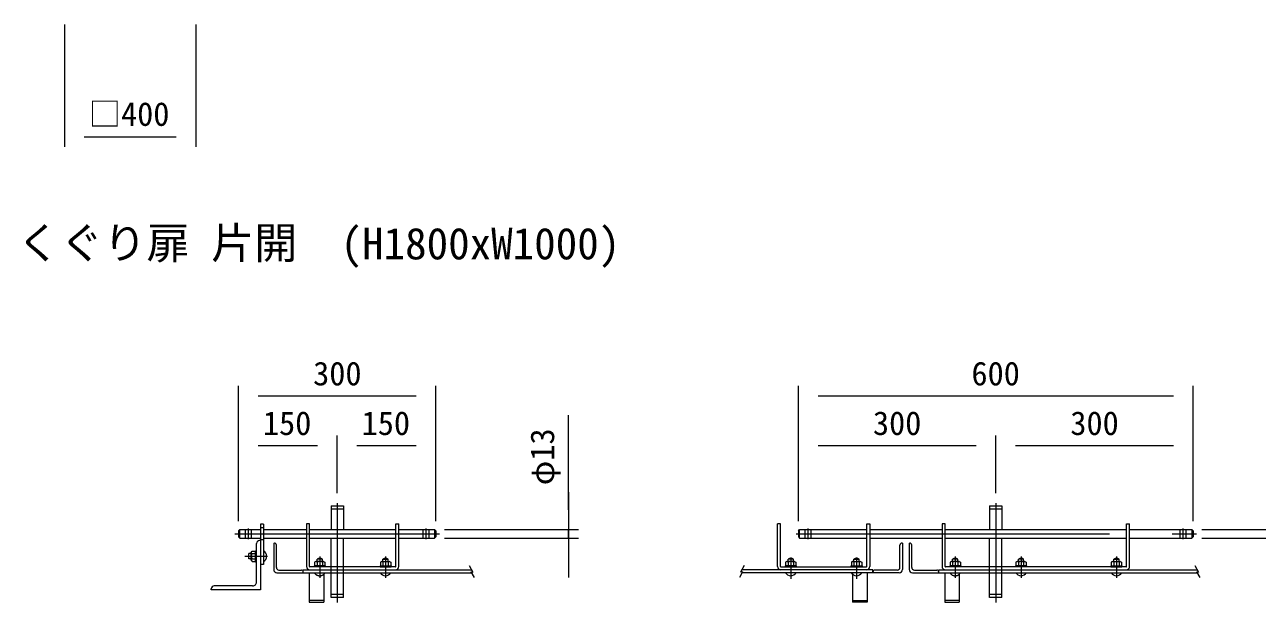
# Model space of a CAD drawing. Units: millimetres, scale not verified, with parts at other scales. Extents: x -6300 to 6300, y -4455 to 4455.
# Drawn here: x -3711 to 35, y -2253 to -497 of the extents above; entities that cross this region are included whole.
import ezdxf
from ezdxf.enums import TextEntityAlignment as Align

# ---------------------------------------------------------------- set-up
doc = ezdxf.new("R2010")
doc.units = ezdxf.units.MM
doc.header["$LTSCALE"] = 30
doc.linetypes.add('DASHED', pattern=[7.5, 6, -1.5])
doc.linetypes.add('USER1', pattern=[50.8, 31.75, -6.35, 6.35, -6.35])
for name, color, linetype, lineweight in [('0-0_D-STR-DIM', 7, 'Continuous', 9), ('0-1_0', 7, 'Continuous', 9), ('0-2_D-STR1', 1, 'Continuous', 18), ('0-3_D-STR3', 3, 'Continuous', 13), ('0-6_D-BMK', 2, 'USER1', 13)]:
    doc.layers.add(name, color=color, linetype=linetype, lineweight=lineweight)
doc.layers.add('0-5_D-TTL-TXT', color=7, linetype='Continuous')
doc.styles.add('ＭＳ ゴシック', font='')
doc.styles.get('ＭＳ ゴシック').set_extended_font_data('MS Gothic')

msp = doc.modelspace()

# ---------------------------------------------------------------- linework, layer by layer
at = {"layer": '0-0_D-STR-DIM'}
for p, q in [((-3590.58, -496.59), (-3590.58, -867.58)), ((-3190.58, -496.59), (-3190.58, -867.58)), ((-3530.58, -837.58), (-3250.58, -837.58)), ((-3061.13, -2005.64), (-3061.13, -1594.96)), ((-2461.13, -2005.64), (-2461.13, -1594.96)), ((-1359.72, -2005.64), (-1359.72, -1594.96)), ((-159.72, -2005.64), (-159.72, -1594.96)), ((-3001.13, -1624.96), (-2521.13, -1624.96)), ((-1299.72, -1624.96), (-219.72, -1624.96)), ((-2057.87, -1971.64), (-2057.87, -1683.51)), ((-3061.13, -2005.64), (-3061.13, -1745.86)), ((-2761.13, -1921.26), (-2761.13, -1745.86)), ((-2761.13, -1921.26), (-2761.13, -1745.86)), ((-2461.13, -2005.64), (-2461.13, -1745.86)), ((-1359.72, -2005.64), (-1359.72, -1745.86)), ((-759.72, -1921.26), (-759.72, -1745.86)), ((-759.72, -1921.26), (-759.72, -1745.86)), ((-159.72, -2005.64), (-159.72, -1745.86)), ((-3001.13, -1775.86), (-2821.13, -1775.86)), ((-2701.13, -1775.86), (-2521.13, -1775.86)), ((-1299.72, -1775.86), (-819.72, -1775.86)), ((-699.72, -1775.86), (-219.72, -1775.86)), ((-2435.13, -2031.64), (-2027.87, -2031.64)), ((-2435.13, -2057.64), (-2027.87, -2057.64)), ((-2057.87, -2057.64), (-2057.87, -2031.64)), ((-133.72, -2031.64), (335.67, -2031.64)), ((-133.72, -2057.64), (335.67, -2057.64)), ((-2057.87, -2117.64), (-2057.87, -2177.64)), ((-2359.89, -2140.88), (-2348.66, -2160.91)), ((-2354.81, -2159.83), (-2348.66, -2160.91)), ((-2354.81, -2159.83), (-2344.99, -2177.34)), ((-1529.24, -2159.83), (-1539.06, -2177.34)), ((-1524.16, -2140.88), (-1535.39, -2160.91)), ((-1529.24, -2159.83), (-1535.39, -2160.91)), ((-154.61, -2140.88), (-143.38, -2160.91)), ((-149.54, -2159.83), (-143.38, -2160.91)), ((-149.54, -2159.83), (-139.72, -2177.34))]:
    msp.add_line(p, q, dxfattribs=at)
at = {"layer": '0-1_0'}
msp.add_lwpolyline([(-2057.87, -1917.53), (-2057.87, -1967.89), (-2057.87, -2125.96)], dxfattribs=at)
at = {"layer": '0-2_D-STR1'}
for p, q in [((-3006.29, -2190.64), (-3006.29, -2073.64)), ((-2994.29, -2064.64), (-2997.29, -2064.64)), ((-2994.29, -2064.64), (-2994.29, -2214.64)), ((-2954.29, -2072.64), (-2954.29, -2152.64)), ((-2954.29, -2072.64), (-2952.29, -2072.64)), ((-2946.29, -2146.64), (-2946.29, -2078.64)), ((-1050.88, -2146.64), (-1050.88, -2078.64)), ((-1042.88, -2072.64), (-1044.88, -2072.64)), ((-1042.88, -2072.64), (-1042.88, -2152.64)), ((-1022.88, -2072.64), (-1022.88, -2152.64)), ((-1022.88, -2072.64), (-1020.88, -2072.64)), ((-1014.88, -2146.64), (-1014.88, -2078.64)), ((-2944.29, -2162.64), (-2864.29, -2162.64)), ((-2938.29, -2154.64), (-2870.29, -2154.64)), ((-2864.29, -2162.64), (-2864.29, -2153.64)), ((-2864.29, -2153.64), (-2352.73, -2153.64)), ((-2864.29, -2153.64), (-2353.24, -2153.64)), ((-2864.29, -2162.64), (-2353.24, -2162.64)), ((-1132.88, -2153.64), (-1531.32, -2153.64)), ((-1132.88, -2162.64), (-1530.81, -2162.64)), ((-1058.88, -2154.64), (-1126.88, -2154.64)), ((-1012.88, -2162.64), (-932.88, -2162.64)), ((-1006.88, -2154.64), (-938.88, -2154.64)), ((-932.88, -2162.64), (-932.88, -2153.64)), ((-932.88, -2153.64), (-147.46, -2153.64)), ((-932.88, -2162.64), (-147.97, -2162.64)), ((-3018.29, -2202.64), (-3135.29, -2202.64)), ((-3144.29, -2214.64), (-3144.29, -2211.64)), ((-2994.29, -2214.64), (-3144.29, -2214.64))]:
    msp.add_line(p, q, dxfattribs=at)
msp.add_lwpolyline([(-1052.88, -2162.64), (-1132.88, -2162.64), (-1132.88, -2153.64)], dxfattribs=at)
for centre, radius, start, end in [((-2997.29, -2073.64), 9, 90.0005, 180.00059), ((-2952.29, -2078.64), 6, 0, 90), ((-1044.88, -2078.64), 6, 90, 180), ((-1020.88, -2078.64), 6, 0, 90), ((-2944.29, -2152.64), 10, 180, 270), ((-2938.29, -2146.64), 8, 180.00001, 270.00011), ((-2870.29, -2160.64), 6, 0, 90.00011), ((-1126.88, -2160.64), 6, 89.99989, 180), ((-1058.88, -2146.64), 8, 269.99989, 359.99999), ((-1052.88, -2152.64), 10, 270, 0), ((-1012.88, -2152.64), 10, 180, 270), ((-1006.88, -2146.64), 8, 180.00001, 270.00011), ((-938.88, -2160.64), 6, 0, 90.00011), ((-3135.29, -2211.64), 9, 89.99991, 180), ((-3018.29, -2190.64), 12, 269.99992, 359.99999)]:
    msp.add_arc(centre, radius, start, end, dxfattribs=at)
at = {"layer": '0-3_D-STR3'}
for p, q in [((-2780.13, -1959.64), (-2780.13, -2031.64)), ((-2780.13, -1959.64), (-2742.13, -1959.64)), ((-2742.13, -1959.64), (-2742.13, -2031.64)), ((-778.72, -1959.64), (-778.72, -2031.64)), ((-778.72, -1959.64), (-740.72, -1959.64)), ((-740.72, -1959.64), (-740.72, -2031.64)), ((-2994.29, -2014.64), (-2994.29, -2137.64)), ((-2985.29, -2014.64), (-2994.29, -2014.64)), ((-2985.29, -2014.64), (-2985.29, -2137.64)), ((-2854.29, -2013.64), (-2854.29, -2143.64)), ((-2845.29, -2013.64), (-2854.29, -2013.64)), ((-2845.29, -2143.64), (-2845.29, -2013.64)), ((-2583.29, -2143.64), (-2583.29, -2013.64)), ((-2583.29, -2013.64), (-2574.29, -2013.64)), ((-2574.29, -2143.64), (-2574.29, -2013.64)), ((-1422.88, -2143.64), (-1422.88, -2013.64)), ((-1413.88, -2013.64), (-1422.88, -2013.64)), ((-1413.88, -2143.64), (-1413.88, -2013.64)), ((-1151.88, -2143.64), (-1151.88, -2013.64)), ((-1151.88, -2013.64), (-1142.88, -2013.64)), ((-1142.88, -2013.64), (-1142.88, -2143.64)), ((-922.88, -2013.64), (-922.88, -2143.64)), ((-913.88, -2013.64), (-922.88, -2013.64)), ((-913.88, -2143.64), (-913.88, -2013.64)), ((-361.88, -2143.64), (-361.88, -2013.64)), ((-361.88, -2013.64), (-352.88, -2013.64)), ((-352.88, -2143.64), (-352.88, -2013.64)), ((-3061.13, -2035.64), (-3057.13, -2031.64)), ((-3061.13, -2035.64), (-3061.13, -2053.64)), ((-3061.13, -2053.64), (-3057.13, -2057.64)), ((-3057.13, -2057.64), (-3057.13, -2031.64)), ((-3057.13, -2031.64), (-2994.29, -2031.64)), ((-3057.13, -2057.64), (-2994.29, -2057.64)), ((-2985.29, -2031.64), (-2854.29, -2031.64)), ((-2985.29, -2057.64), (-2854.29, -2057.64)), ((-2845.29, -2031.64), (-2583.29, -2031.64)), ((-2845.29, -2057.64), (-2583.29, -2057.64)), ((-2780.13, -2144.64), (-2780.13, -2057.64)), ((-2742.13, -2144.64), (-2742.13, -2057.64)), ((-2574.29, -2031.64), (-2465.13, -2031.64)), ((-2574.29, -2057.64), (-2465.13, -2057.64)), ((-2465.13, -2031.64), (-2465.13, -2057.64)), ((-2465.13, -2031.64), (-2461.13, -2035.64)), ((-2461.13, -2053.64), (-2465.13, -2057.64)), ((-2461.13, -2035.64), (-2461.13, -2053.64)), ((-1359.72, -2035.64), (-1355.72, -2031.64)), ((-1359.72, -2035.64), (-1359.72, -2053.64)), ((-1359.72, -2053.64), (-1355.72, -2057.64)), ((-1355.72, -2057.64), (-1355.72, -2031.64)), ((-1355.72, -2031.64), (-1151.88, -2031.64)), ((-1355.72, -2057.64), (-1151.88, -2057.64)), ((-1142.88, -2031.64), (-922.88, -2031.64)), ((-1142.88, -2057.64), (-922.88, -2057.64)), ((-913.88, -2031.64), (-361.88, -2031.64)), ((-913.88, -2057.64), (-361.88, -2057.64)), ((-778.72, -2144.64), (-778.72, -2057.64)), ((-740.72, -2144.64), (-740.72, -2057.64)), ((-352.88, -2031.64), (-163.72, -2031.64)), ((-352.88, -2057.64), (-163.72, -2057.64)), ((-163.72, -2031.64), (-163.72, -2057.64)), ((-163.72, -2031.64), (-159.72, -2035.64)), ((-159.72, -2053.64), (-163.72, -2057.64)), ((-159.72, -2035.64), (-159.72, -2053.64)), ((-3009.49, -2095.84), (-3006.29, -2095.84)), ((-3009.49, -2129.44), (-3009.49, -2095.84)), ((-3006.29, -2129.44), (-3006.29, -2095.84)), ((-3029.69, -2120.64), (-3029.69, -2104.64)), ((-3022.29, -2104.64), (-3029.69, -2104.64)), ((-3022.29, -2120.64), (-3029.69, -2120.64)), ((-3022.29, -2124.4), (-3022.29, -2100.88)), ((-3020.03, -2104.64), (-3009.49, -2104.64)), ((-3020.03, -2120.64), (-3009.49, -2120.64)), ((-3009.49, -2129.44), (-3006.29, -2129.44)), ((-2826.05, -2128.64), (-2829.97, -2130.9)), ((-2829.97, -2130.9), (-2829.97, -2141.44)), ((-2802.53, -2128.64), (-2826.05, -2128.64)), ((-2822.29, -2128.64), (-2822.29, -2121.23)), ((-2806.29, -2121.23), (-2822.29, -2121.23)), ((-2822.29, -2130.9), (-2822.29, -2141.44)), ((-2806.29, -2128.64), (-2806.29, -2121.23)), ((-2806.29, -2130.9), (-2806.29, -2141.44)), ((-2802.53, -2128.64), (-2798.61, -2130.9)), ((-2798.61, -2130.9), (-2798.61, -2141.44)), ((-2622.29, -2128.64), (-2622.29, -2121.23)), ((-2622.29, -2121.23), (-2606.29, -2121.23)), ((-2622.29, -2130.9), (-2622.29, -2141.44)), ((-2606.29, -2128.64), (-2606.29, -2121.23)), ((-2606.29, -2130.9), (-2606.29, -2141.44)), ((-1394.64, -2128.64), (-1398.56, -2130.9)), ((-1398.56, -2130.9), (-1398.56, -2141.44)), ((-1371.12, -2128.64), (-1394.64, -2128.64)), ((-1390.88, -2128.64), (-1390.88, -2121.23)), ((-1374.88, -2121.23), (-1390.88, -2121.23)), ((-1390.88, -2130.9), (-1390.88, -2141.44)), ((-1374.88, -2128.64), (-1374.88, -2121.23)), ((-1374.88, -2130.9), (-1374.88, -2141.44)), ((-1371.12, -2128.64), (-1367.2, -2130.9)), ((-1367.2, -2130.9), (-1367.2, -2141.44)), ((-1190.88, -2128.64), (-1190.88, -2121.23)), ((-1190.88, -2121.23), (-1174.88, -2121.23)), ((-1190.88, -2130.9), (-1190.88, -2141.44)), ((-1174.88, -2128.64), (-1174.88, -2121.23)), ((-1174.88, -2130.9), (-1174.88, -2141.44)), ((-894.64, -2128.64), (-898.56, -2130.9)), ((-898.56, -2130.9), (-898.56, -2141.44)), ((-871.12, -2128.64), (-894.64, -2128.64)), ((-890.88, -2128.64), (-890.88, -2121.23)), ((-874.88, -2121.23), (-890.88, -2121.23)), ((-890.88, -2130.9), (-890.88, -2141.44)), ((-874.88, -2128.64), (-874.88, -2121.23)), ((-874.88, -2130.9), (-874.88, -2141.44)), ((-871.12, -2128.64), (-867.2, -2130.9)), ((-867.2, -2130.9), (-867.2, -2141.44)), ((-674.88, -2121.23), (-690.88, -2121.23)), ((-690.88, -2128.64), (-690.88, -2121.23)), ((-690.88, -2130.9), (-690.88, -2141.44)), ((-674.88, -2128.64), (-674.88, -2121.23)), ((-674.88, -2130.9), (-674.88, -2141.44)), ((-400.88, -2128.64), (-400.88, -2121.23)), ((-400.88, -2121.23), (-384.88, -2121.23)), ((-400.88, -2130.9), (-400.88, -2141.44)), ((-384.88, -2128.64), (-384.88, -2121.23)), ((-384.88, -2130.9), (-384.88, -2141.44)), ((-2985.29, -2137.64), (-2994.29, -2137.64)), ((-2846.29, -2162.64), (-2846.29, -2252.64)), ((-2584.29, -2144.64), (-2844.29, -2144.64)), ((-2831.09, -2141.44), (-2831.09, -2144.64)), ((-2797.49, -2141.44), (-2831.09, -2141.44)), ((-2797.49, -2144.64), (-2831.09, -2144.64)), ((-2802.29, -2162.64), (-2802.29, -2252.64)), ((-2797.49, -2141.44), (-2797.49, -2144.64)), ((-2780.13, -2237.64), (-2780.13, -2162.64)), ((-2742.13, -2237.64), (-2742.13, -2162.64)), ((-2631.09, -2141.44), (-2597.49, -2141.44)), ((-2597.49, -2141.44), (-2597.49, -2144.64)), ((-1412.88, -2144.64), (-1152.88, -2144.64)), ((-1399.68, -2141.44), (-1399.68, -2144.64)), ((-1366.08, -2141.44), (-1399.68, -2141.44)), ((-1366.08, -2144.64), (-1399.68, -2144.64)), ((-1366.08, -2141.44), (-1366.08, -2144.64)), ((-1199.68, -2141.44), (-1166.08, -2141.44)), ((-1194.88, -2162.64), (-1194.88, -2252.64)), ((-1166.08, -2141.44), (-1166.08, -2144.64)), ((-1150.88, -2162.64), (-1150.88, -2252.64)), ((-914.88, -2162.64), (-914.88, -2252.64)), ((-362.88, -2144.64), (-912.88, -2144.64)), ((-899.68, -2141.44), (-899.68, -2144.64)), ((-866.08, -2141.44), (-899.68, -2141.44)), ((-866.08, -2144.64), (-899.68, -2144.64)), ((-870.88, -2162.64), (-870.88, -2252.64)), ((-866.08, -2141.44), (-866.08, -2144.64)), ((-778.72, -2237.64), (-778.72, -2162.64)), ((-740.72, -2237.64), (-740.72, -2162.64)), ((-666.08, -2141.44), (-699.68, -2141.44)), ((-699.68, -2141.44), (-699.68, -2144.64)), ((-409.68, -2141.44), (-376.08, -2141.44)), ((-376.08, -2141.44), (-376.08, -2144.64)), ((-2742.13, -2237.64), (-2780.13, -2237.64)), ((-740.72, -2237.64), (-778.72, -2237.64)), ((-2846.29, -2252.64), (-2802.29, -2252.64)), ((-1150.88, -2252.64), (-1194.88, -2252.64)), ((-914.88, -2252.64), (-870.88, -2252.64))]:
    msp.add_line(p, q, dxfattribs=at)
at = {"layer": '0-3_D-STR3', "linetype": 'DASHED'}
for p, q in [((-2780.13, -1968.64), (-2742.13, -1968.64)), ((-778.72, -1968.64), (-740.72, -1968.64)), ((-3040.13, -2057.64), (-3040.13, -2031.64)), ((-3022.13, -2057.64), (-3022.13, -2031.64)), ((-2985.29, -2026.64), (-2994.29, -2026.64)), ((-2500.13, -2057.64), (-2500.13, -2031.64)), ((-2482.13, -2057.64), (-2482.13, -2031.64)), ((-1338.72, -2057.64), (-1338.72, -2031.64)), ((-1320.72, -2057.64), (-1320.72, -2031.64)), ((-198.72, -2057.64), (-198.72, -2031.64)), ((-180.72, -2057.64), (-180.72, -2031.64)), ((-2985.29, -2062.64), (-2994.29, -2062.64)), ((-2780.13, -2162.64), (-2780.13, -2144.64)), ((-2742.13, -2162.64), (-2742.13, -2144.64)), ((-778.72, -2162.64), (-778.72, -2144.64)), ((-740.72, -2162.64), (-740.72, -2144.64)), ((-2802.29, -2246.64), (-2846.29, -2246.64)), ((-2742.13, -2228.64), (-2780.13, -2228.64)), ((-1194.88, -2246.64), (-1150.88, -2246.64)), ((-870.88, -2246.64), (-914.88, -2246.64)), ((-740.72, -2228.64), (-778.72, -2228.64))]:
    msp.add_line(p, q, dxfattribs=at)
at = {"layer": '0-3_D-STR3'}
for points in [[(-3022.29, -2100.88), (-3020.03, -2096.96), (-3009.49, -2096.96)], [(-3022.29, -2124.4), (-3020.03, -2128.32), (-3009.49, -2128.32)], [(-2626.05, -2128.64), (-2629.97, -2130.9), (-2629.97, -2141.44)], [(-2626.05, -2128.64), (-2602.53, -2128.64), (-2598.61, -2130.9), (-2598.61, -2141.44)], [(-1194.64, -2128.64), (-1198.56, -2130.9), (-1198.56, -2141.44)], [(-1194.64, -2128.64), (-1171.12, -2128.64), (-1167.2, -2130.9), (-1167.2, -2141.44)], [(-671.12, -2128.64), (-694.64, -2128.64), (-698.56, -2130.9), (-698.56, -2141.44)], [(-671.12, -2128.64), (-667.2, -2130.9), (-667.2, -2141.44)], [(-404.64, -2128.64), (-408.56, -2130.9), (-408.56, -2141.44)], [(-404.64, -2128.64), (-381.12, -2128.64), (-377.2, -2130.9), (-377.2, -2141.44)], [(-2631.09, -2141.44), (-2631.09, -2144.64), (-2597.49, -2144.64)], [(-1199.68, -2141.44), (-1199.68, -2144.64), (-1166.08, -2144.64)], [(-666.08, -2141.44), (-666.08, -2144.64), (-699.68, -2144.64)], [(-409.68, -2141.44), (-409.68, -2144.64), (-376.08, -2144.64)]]:
    msp.add_lwpolyline(points, dxfattribs=at)
for centre, radius, start, end in [((-2994.77, -2112.64), 18.83, 300.21596, 59.78404), ((-3015.83, -2112.64), 16, 150, 210), ((-3018.37, -2101.08), 3.92, 177.032, 245.05701), ((-3007.02, -2112.64), 15.27, 148.40741, 211.59259), ((-3018.37, -2124.19), 3.92, 114.94299, 182.968), ((-2825.85, -2132.55), 3.92, 24.94299, 92.968), ((-2814.29, -2135.09), 16, 60, 120), ((-2814.29, -2143.91), 15.27, 58.40741, 121.59259), ((-2802.73, -2132.55), 3.92, 87.032, 155.05701), ((-2625.85, -2132.55), 3.92, 24.94299, 92.968), ((-2614.29, -2135.09), 16, 60, 120), ((-2614.29, -2143.91), 15.27, 58.40741, 121.59259), ((-2602.73, -2132.55), 3.92, 87.032, 155.05701), ((-1394.43, -2132.55), 3.92, 24.94299, 92.968), ((-1382.88, -2135.09), 16, 60, 120), ((-1382.88, -2143.91), 15.27, 58.40741, 121.59259), ((-1371.32, -2132.55), 3.92, 87.032, 155.05701), ((-1194.43, -2132.55), 3.92, 24.94299, 92.968), ((-1182.88, -2135.09), 16, 60, 120), ((-1182.88, -2143.91), 15.27, 58.40741, 121.59259), ((-1171.32, -2132.55), 3.92, 87.032, 155.05701), ((-894.43, -2132.55), 3.92, 24.94299, 92.968), ((-882.88, -2135.09), 16, 60, 120), ((-882.88, -2143.91), 15.27, 58.40741, 121.59259), ((-871.32, -2132.55), 3.92, 87.032, 155.05701), ((-694.43, -2132.55), 3.92, 24.94299, 92.968), ((-682.88, -2135.09), 16, 60, 120), ((-682.88, -2143.91), 15.27, 58.40741, 121.59259), ((-671.32, -2132.55), 3.92, 87.032, 155.05701), ((-404.43, -2132.55), 3.92, 24.94299, 92.968), ((-392.88, -2135.09), 16, 60, 120), ((-392.88, -2143.91), 15.27, 58.40741, 121.59259), ((-381.32, -2132.55), 3.92, 87.032, 155.05701), ((-2844.29, -2143.64), 10, 180.00001, 270), ((-2844.29, -2143.64), 1, 180.00001, 270), ((-2814.29, -2153.16), 18.83, 309.5908, 329.78404), ((-2614.29, -2153.16), 18.83, 210.21596, 329.78404), ((-2584.29, -2143.64), 10, 270, 0.00001), ((-2584.29, -2143.64), 1, 270, 0.00001), ((-1412.88, -2143.64), 10, 179.99999, 270), ((-1412.88, -2143.64), 1, 179.99999, 270), ((-1382.88, -2153.16), 18.83, 210.21596, 329.78404), ((-1182.88, -2153.16), 18.83, 210.21596, 329.78404), ((-1152.88, -2143.64), 1, 270, 359.99999), ((-1152.88, -2143.64), 10, 270, 359.99999), ((-912.88, -2143.64), 10, 180.00001, 270), ((-912.88, -2143.64), 1, 180.00001, 270), ((-882.88, -2153.16), 18.83, 309.5908, 329.78404), ((-682.88, -2153.16), 18.83, 210.216, 329.78404), ((-392.88, -2153.16), 18.83, 210.21596, 329.78404), ((-362.88, -2143.64), 10, 270, 0.00001), ((-362.88, -2143.64), 1, 270, 0.00001)]:
    msp.add_arc(centre, radius, start, end, dxfattribs=at)
at = {"layer": '0-3_D-STR3', "linetype": 'DASHED'}
for centre in [(-2814.29, -2153.16), (-882.88, -2153.16)]:
    msp.add_arc(centre, 18.83, 210.21596, 309.5908, dxfattribs=at)
at = {"layer": '0-6_D-BMK'}
for p, q in [((-2761.13, -1951.26), (-2761.13, -2252.73)), ((-759.72, -1951.26), (-759.72, -2252.73)), ((-3072.9, -2044.64), (-2450.48, -2044.64)), ((-3031.13, -2061.13), (-3031.13, -2028.14)), ((-2491.13, -2061.13), (-2491.13, -2028.14)), ((-1366.57, -2044.64), (-149.07, -2044.64)), ((-1329.72, -2061.13), (-1329.72, -2028.14)), ((-189.72, -2061.13), (-189.72, -2028.14)), ((-3042.4, -2112.64), (-2973.45, -2112.64)), ((-2814.29, -2113.33), (-2814.29, -2178.33)), ((-2614.29, -2113.33), (-2614.29, -2178.33)), ((-1382.88, -2115.93), (-1382.88, -2180.93)), ((-1182.88, -2115.93), (-1182.88, -2180.93)), ((-882.88, -2113.33), (-882.88, -2178.33)), ((-682.88, -2113.33), (-682.88, -2178.33)), ((-392.88, -2113.33), (-392.88, -2178.33))]:
    msp.add_line(p, q, dxfattribs=at)

# ---------------------------------------------------------------- texts
at = {"layer": '0-0_D-STR-DIM', "style": 'ＭＳ ゴシック'}
for s, p in [('□400', (-3516.8, -825.95)), ('300', (-2834.44, -1614.84)), ('600', (-833.59, -1614.84)), ('150', (-2987.1, -1765.74)), ('150', (-2687.1, -1765.74)), ('300', (-1133.03, -1765.74)), ('300', (-533.03, -1765.74))]:
    msp.add_text(s, height=72.14, dxfattribs=at).set_placement(p, align=Align.BOTTOM_LEFT)
msp.add_text('φ13', height=72.14, rotation=90, dxfattribs=at).set_placement((-2080.16, -1896.73), align=Align.BOTTOM_LEFT)
at = {"layer": '0-5_D-TTL-TXT', "style": 'ＭＳ ゴシック'}
for s, p in [('くぐり扉 片開', (-3734.32, -1236.91)), ('(H1800xW1000)', (-2750.97, -1238.91))]:
    msp.add_text(s, height=96.11, dxfattribs=at).set_placement(p, align=Align.BOTTOM_LEFT)

doc.saveas('drawing.dxf')
